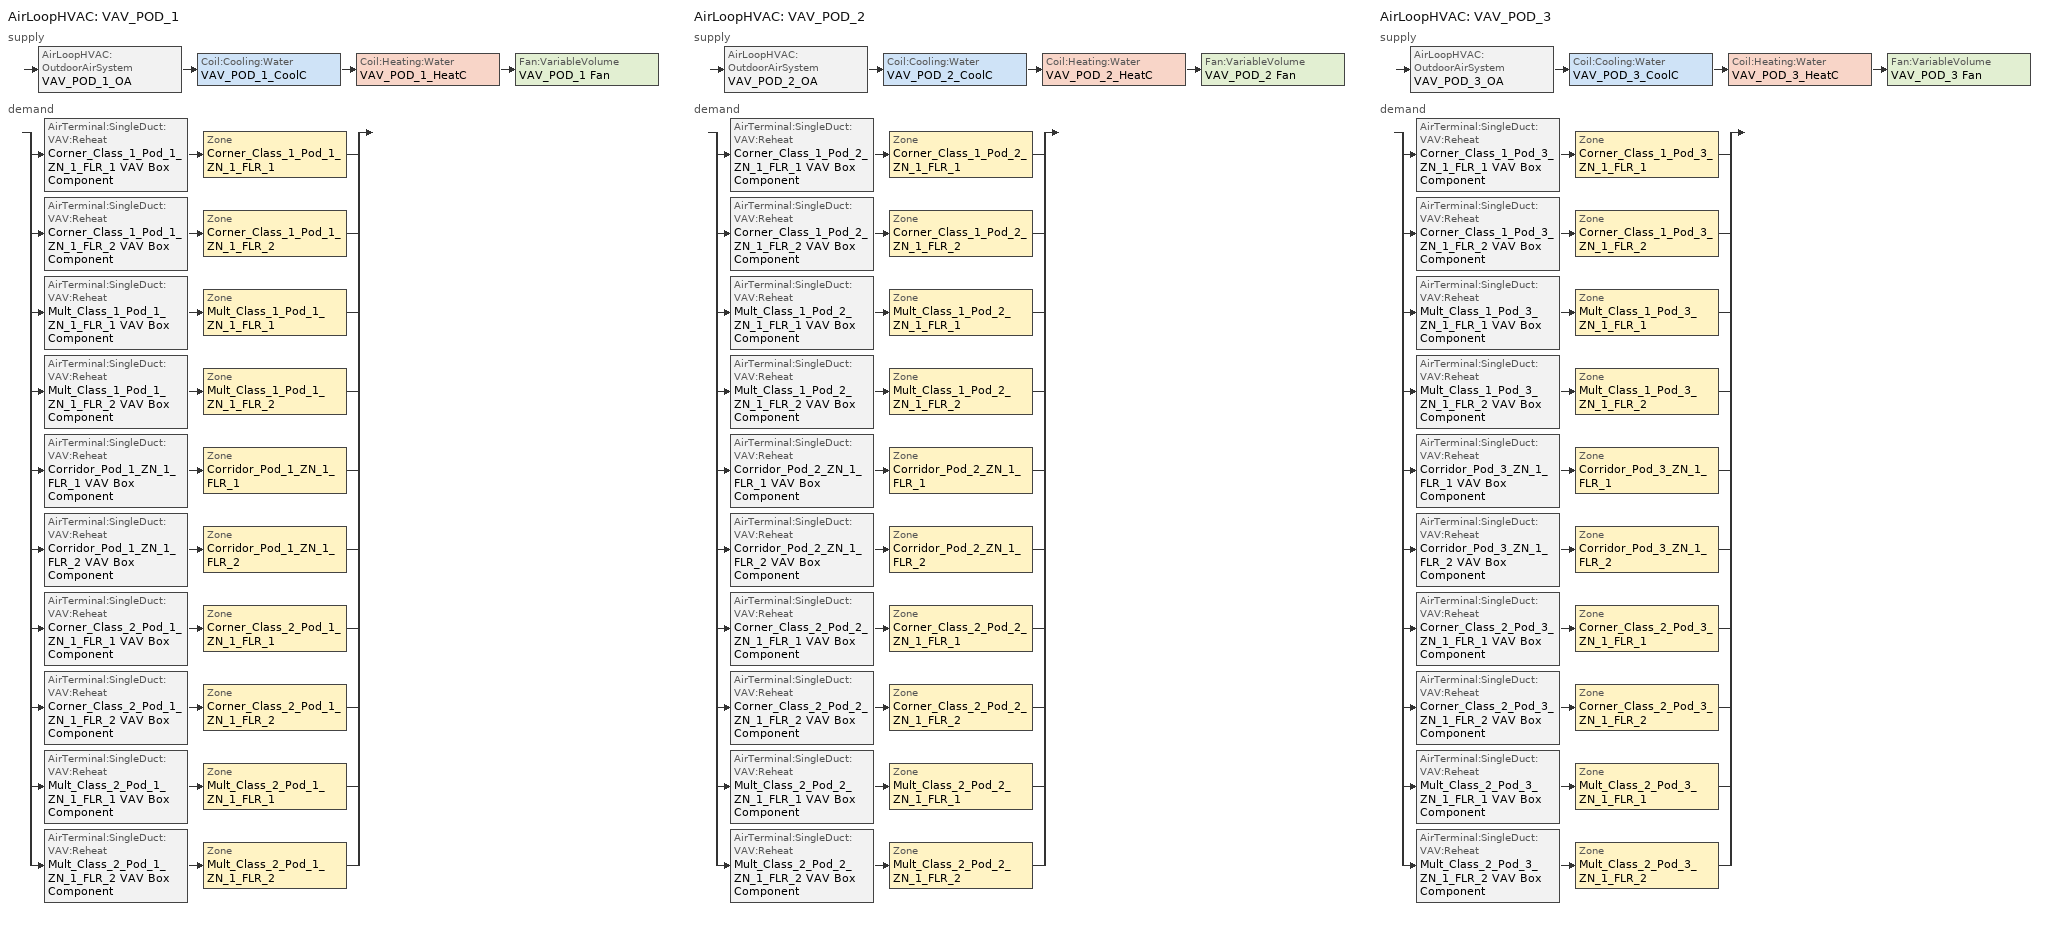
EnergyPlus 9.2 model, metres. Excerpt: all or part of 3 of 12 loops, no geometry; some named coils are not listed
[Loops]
AirLoopHVAC 'VAV_POD_1'
 supply: AirLoopHVAC:OutdoorAirSystem 'VAV_POD_1_OA' > Coil:Cooling:Water 'VAV_POD_1_CoolC' > Coil:Heating:Water 'VAV_POD_1_HeatC' > Fan:VariableVolume 'VAV_POD_1 Fan'
 demand: split
  | AirTerminal:SingleDuct:VAV:Reheat 'Corner_Class_1_Pod_1_ZN_1_FLR_1 VAV Box Component' > Zone 'Corner_Class_1_Pod_1_ZN_1_FLR_1'
  | AirTerminal:SingleDuct:VAV:Reheat 'Corner_Class_1_Pod_1_ZN_1_FLR_2 VAV Box Component' > Zone 'Corner_Class_1_Pod_1_ZN_1_FLR_2'
  | AirTerminal:SingleDuct:VAV:Reheat 'Mult_Class_1_Pod_1_ZN_1_FLR_1 VAV Box Component' > Zone 'Mult_Class_1_Pod_1_ZN_1_FLR_1'
  | AirTerminal:SingleDuct:VAV:Reheat 'Mult_Class_1_Pod_1_ZN_1_FLR_2 VAV Box Component' > Zone 'Mult_Class_1_Pod_1_ZN_1_FLR_2'
  | AirTerminal:SingleDuct:VAV:Reheat 'Corridor_Pod_1_ZN_1_FLR_1 VAV Box Component' > Zone 'Corridor_Pod_1_ZN_1_FLR_1'
  | AirTerminal:SingleDuct:VAV:Reheat 'Corridor_Pod_1_ZN_1_FLR_2 VAV Box Component' > Zone 'Corridor_Pod_1_ZN_1_FLR_2'
  | AirTerminal:SingleDuct:VAV:Reheat 'Corner_Class_2_Pod_1_ZN_1_FLR_1 VAV Box Component' > Zone 'Corner_Class_2_Pod_1_ZN_1_FLR_1'
  | AirTerminal:SingleDuct:VAV:Reheat 'Corner_Class_2_Pod_1_ZN_1_FLR_2 VAV Box Component' > Zone 'Corner_Class_2_Pod_1_ZN_1_FLR_2'
  | AirTerminal:SingleDuct:VAV:Reheat 'Mult_Class_2_Pod_1_ZN_1_FLR_1 VAV Box Component' > Zone 'Mult_Class_2_Pod_1_ZN_1_FLR_1'
  | AirTerminal:SingleDuct:VAV:Reheat 'Mult_Class_2_Pod_1_ZN_1_FLR_2 VAV Box Component' > Zone 'Mult_Class_2_Pod_1_ZN_1_FLR_2'
AirLoopHVAC 'VAV_POD_2'
 supply: AirLoopHVAC:OutdoorAirSystem 'VAV_POD_2_OA' > Coil:Cooling:Water 'VAV_POD_2_CoolC' > Coil:Heating:Water 'VAV_POD_2_HeatC' > Fan:VariableVolume 'VAV_POD_2 Fan'
 demand: split
  | AirTerminal:SingleDuct:VAV:Reheat 'Corner_Class_1_Pod_2_ZN_1_FLR_1 VAV Box Component' > Zone 'Corner_Class_1_Pod_2_ZN_1_FLR_1'
  | AirTerminal:SingleDuct:VAV:Reheat 'Corner_Class_1_Pod_2_ZN_1_FLR_2 VAV Box Component' > Zone 'Corner_Class_1_Pod_2_ZN_1_FLR_2'
  | AirTerminal:SingleDuct:VAV:Reheat 'Mult_Class_1_Pod_2_ZN_1_FLR_1 VAV Box Component' > Zone 'Mult_Class_1_Pod_2_ZN_1_FLR_1'
  | AirTerminal:SingleDuct:VAV:Reheat 'Mult_Class_1_Pod_2_ZN_1_FLR_2 VAV Box Component' > Zone 'Mult_Class_1_Pod_2_ZN_1_FLR_2'
  | AirTerminal:SingleDuct:VAV:Reheat 'Corridor_Pod_2_ZN_1_FLR_1 VAV Box Component' > Zone 'Corridor_Pod_2_ZN_1_FLR_1'
  | AirTerminal:SingleDuct:VAV:Reheat 'Corridor_Pod_2_ZN_1_FLR_2 VAV Box Component' > Zone 'Corridor_Pod_2_ZN_1_FLR_2'
  | AirTerminal:SingleDuct:VAV:Reheat 'Corner_Class_2_Pod_2_ZN_1_FLR_1 VAV Box Component' > Zone 'Corner_Class_2_Pod_2_ZN_1_FLR_1'
  | AirTerminal:SingleDuct:VAV:Reheat 'Corner_Class_2_Pod_2_ZN_1_FLR_2 VAV Box Component' > Zone 'Corner_Class_2_Pod_2_ZN_1_FLR_2'
  | AirTerminal:SingleDuct:VAV:Reheat 'Mult_Class_2_Pod_2_ZN_1_FLR_1 VAV Box Component' > Zone 'Mult_Class_2_Pod_2_ZN_1_FLR_1'
  | AirTerminal:SingleDuct:VAV:Reheat 'Mult_Class_2_Pod_2_ZN_1_FLR_2 VAV Box Component' > Zone 'Mult_Class_2_Pod_2_ZN_1_FLR_2'
AirLoopHVAC 'VAV_POD_3'
 supply: AirLoopHVAC:OutdoorAirSystem 'VAV_POD_3_OA' > Coil:Cooling:Water 'VAV_POD_3_CoolC' > Coil:Heating:Water 'VAV_POD_3_HeatC' > Fan:VariableVolume 'VAV_POD_3 Fan'
 demand: split
  | AirTerminal:SingleDuct:VAV:Reheat 'Corner_Class_1_Pod_3_ZN_1_FLR_1 VAV Box Component' > Zone 'Corner_Class_1_Pod_3_ZN_1_FLR_1'
  | AirTerminal:SingleDuct:VAV:Reheat 'Corner_Class_1_Pod_3_ZN_1_FLR_2 VAV Box Component' > Zone 'Corner_Class_1_Pod_3_ZN_1_FLR_2'
  | AirTerminal:SingleDuct:VAV:Reheat 'Mult_Class_1_Pod_3_ZN_1_FLR_1 VAV Box Component' > Zone 'Mult_Class_1_Pod_3_ZN_1_FLR_1'
  | AirTerminal:SingleDuct:VAV:Reheat 'Mult_Class_1_Pod_3_ZN_1_FLR_2 VAV Box Component' > Zone 'Mult_Class_1_Pod_3_ZN_1_FLR_2'
  | AirTerminal:SingleDuct:VAV:Reheat 'Corridor_Pod_3_ZN_1_FLR_1 VAV Box Component' > Zone 'Corridor_Pod_3_ZN_1_FLR_1'
  | AirTerminal:SingleDuct:VAV:Reheat 'Corridor_Pod_3_ZN_1_FLR_2 VAV Box Component' > Zone 'Corridor_Pod_3_ZN_1_FLR_2'
  | AirTerminal:SingleDuct:VAV:Reheat 'Corner_Class_2_Pod_3_ZN_1_FLR_1 VAV Box Component' > Zone 'Corner_Class_2_Pod_3_ZN_1_FLR_1'
  | AirTerminal:SingleDuct:VAV:Reheat 'Corner_Class_2_Pod_3_ZN_1_FLR_2 VAV Box Component' > Zone 'Corner_Class_2_Pod_3_ZN_1_FLR_2'
  | AirTerminal:SingleDuct:VAV:Reheat 'Mult_Class_2_Pod_3_ZN_1_FLR_1 VAV Box Component' > Zone 'Mult_Class_2_Pod_3_ZN_1_FLR_1'
  | AirTerminal:SingleDuct:VAV:Reheat 'Mult_Class_2_Pod_3_ZN_1_FLR_2 VAV Box Component' > Zone 'Mult_Class_2_Pod_3_ZN_1_FLR_2'
[DesignSpecification:OutdoorAir]
Name | Outdoor Air Method | Outdoor Air Flow per Zone Floor Area {m3/s-m2} | Outdoor Air Flow per Person {m3/s-person}
SZ DSOA Corner_Class_1_Pod_1_ZN_1_FLR_1; SZ DSOA Corner_Class_1_Pod_1_ZN_1_FLR_2; SZ DSOA Mult_Class_1_Pod_1_ZN_1_FLR_1; SZ DSOA Mult_Class_1_Pod_1_ZN_1_FLR_2; SZ DSOA Corner_Class_2_Pod_1_ZN_1_FLR_1; SZ DSOA Corner_Class_2_Pod_1_ZN_1_FLR_2; SZ DSOA Mult_Class_2_Pod_1_ZN_1_FLR_1; SZ DSOA Mult_Class_2_Pod_1_ZN_1_FLR_2; SZ DSOA Corner_Class_1_Pod_2_ZN_1_FLR_1; SZ DSOA Corner_Class_1_Pod_2_ZN_1_FLR_2; SZ DSOA Mult_Class_1_Pod_2_ZN_1_FLR_1; SZ DSOA Mult_Class_1_Pod_2_ZN_1_FLR_2; SZ DSOA Corner_Class_2_Pod_2_ZN_1_FLR_1; SZ DSOA Corner_Class_2_Pod_2_ZN_1_FLR_2; SZ DSOA Mult_Class_2_Pod_2_ZN_1_FLR_1; SZ DSOA Mult_Class_2_Pod_2_ZN_1_FLR_2; SZ DSOA Corner_Class_1_Pod_3_ZN_1_FLR_1; SZ DSOA Corner_Class_1_Pod_3_ZN_1_FLR_2; SZ DSOA Mult_Class_1_Pod_3_ZN_1_FLR_1; SZ DSOA Mult_Class_1_Pod_3_ZN_1_FLR_2; SZ DSOA Corner_Class_2_Pod_3_ZN_1_FLR_1; SZ DSOA Corner_Class_2_Pod_3_ZN_1_FLR_2; SZ DSOA Mult_Class_2_Pod_3_ZN_1_FLR_1; SZ DSOA Mult_Class_2_Pod_3_ZN_1_FLR_2 | Flow/Area | 0.00238745
SZ DSOA Corridor_Pod_1_ZN_1_FLR_1; SZ DSOA Corridor_Pod_1_ZN_1_FLR_2; SZ DSOA Corridor_Pod_2_ZN_1_FLR_1; SZ DSOA Corridor_Pod_2_ZN_1_FLR_2; SZ DSOA Corridor_Pod_3_ZN_1_FLR_1; SZ DSOA Corridor_Pod_3_ZN_1_FLR_2 | Flow/Area | 0.000304781
Design_Spec_OA_Classroom | Sum | 0.000609562 | 0.00471921
Design_Spec_OA_Corridor | Sum | 0.000304781 | 1e-08
[DesignSpecification:ZoneAirDistribution]
Design_Spec_ZAD_1: Zone Air Distribution Effectiveness in Cooling Mode=1; Zone Air Distribution Effectiveness in Heating Mode=1
[Sizing:Zone] Zone Cooling Design Supply Air Temperature Input Method=SupplyAirTemperature; Zone Cooling Design Supply Air Temperature {C}=12.8; Zone Heating Design Supply Air Temperature Input Method=SupplyAirTemperature; Zone Heating Design Supply Air Temperature {C}=40; Zone Cooling Design Supply Air Humidity Ratio {kgWater/kgDryAir}=0.007; Zone Heating Design Supply Air Humidity Ratio {kgWater/kgDryAir}=0.008; Zone Heating Sizing Factor=0; Zone Cooling Sizing Factor=0; Cooling Design Air Flow Method=DesignDay; Cooling Design Air Flow Rate {m3/s}=0; Cooling Minimum Air Flow {m3/s}=0; Cooling Minimum Air Flow Fraction=0; Heating Design Air Flow Method=DesignDay; Heating Design Air Flow Rate {m3/s}=0
Name | Design Specification Outdoor Air Object
Corner_Class_1_Pod_1_ZN_1_FLR_1 | SZ DSOA Corner_Class_1_Pod_1_ZN_1_FLR_1
Corner_Class_1_Pod_1_ZN_1_FLR_2 | SZ DSOA Corner_Class_1_Pod_1_ZN_1_FLR_2
Mult_Class_1_Pod_1_ZN_1_FLR_1 | SZ DSOA Mult_Class_1_Pod_1_ZN_1_FLR_1
Mult_Class_1_Pod_1_ZN_1_FLR_2 | SZ DSOA Mult_Class_1_Pod_1_ZN_1_FLR_2
Corridor_Pod_1_ZN_1_FLR_1 | SZ DSOA Corridor_Pod_1_ZN_1_FLR_1
Corridor_Pod_1_ZN_1_FLR_2 | SZ DSOA Corridor_Pod_1_ZN_1_FLR_2
Corner_Class_2_Pod_1_ZN_1_FLR_1 | SZ DSOA Corner_Class_2_Pod_1_ZN_1_FLR_1
Corner_Class_2_Pod_1_ZN_1_FLR_2 | SZ DSOA Corner_Class_2_Pod_1_ZN_1_FLR_2
Mult_Class_2_Pod_1_ZN_1_FLR_1 | SZ DSOA Mult_Class_2_Pod_1_ZN_1_FLR_1
Mult_Class_2_Pod_1_ZN_1_FLR_2 | SZ DSOA Mult_Class_2_Pod_1_ZN_1_FLR_2
Corner_Class_1_Pod_2_ZN_1_FLR_1 | SZ DSOA Corner_Class_1_Pod_2_ZN_1_FLR_1
Corner_Class_1_Pod_2_ZN_1_FLR_2 | SZ DSOA Corner_Class_1_Pod_2_ZN_1_FLR_2
Mult_Class_1_Pod_2_ZN_1_FLR_1 | SZ DSOA Mult_Class_1_Pod_2_ZN_1_FLR_1
Mult_Class_1_Pod_2_ZN_1_FLR_2 | SZ DSOA Mult_Class_1_Pod_2_ZN_1_FLR_2
Corridor_Pod_2_ZN_1_FLR_1 | SZ DSOA Corridor_Pod_2_ZN_1_FLR_1
Corridor_Pod_2_ZN_1_FLR_2 | SZ DSOA Corridor_Pod_2_ZN_1_FLR_2
Corner_Class_2_Pod_2_ZN_1_FLR_1 | SZ DSOA Corner_Class_2_Pod_2_ZN_1_FLR_1
Corner_Class_2_Pod_2_ZN_1_FLR_2 | SZ DSOA Corner_Class_2_Pod_2_ZN_1_FLR_2
Mult_Class_2_Pod_2_ZN_1_FLR_1 | SZ DSOA Mult_Class_2_Pod_2_ZN_1_FLR_1
Mult_Class_2_Pod_2_ZN_1_FLR_2 | SZ DSOA Mult_Class_2_Pod_2_ZN_1_FLR_2
Corner_Class_1_Pod_3_ZN_1_FLR_1 | SZ DSOA Corner_Class_1_Pod_3_ZN_1_FLR_1
Corner_Class_1_Pod_3_ZN_1_FLR_2 | SZ DSOA Corner_Class_1_Pod_3_ZN_1_FLR_2
Mult_Class_1_Pod_3_ZN_1_FLR_1 | SZ DSOA Mult_Class_1_Pod_3_ZN_1_FLR_1
Mult_Class_1_Pod_3_ZN_1_FLR_2 | SZ DSOA Mult_Class_1_Pod_3_ZN_1_FLR_2
Corridor_Pod_3_ZN_1_FLR_1 | SZ DSOA Corridor_Pod_3_ZN_1_FLR_1
Corridor_Pod_3_ZN_1_FLR_2 | SZ DSOA Corridor_Pod_3_ZN_1_FLR_2
Corner_Class_2_Pod_3_ZN_1_FLR_1 | SZ DSOA Corner_Class_2_Pod_3_ZN_1_FLR_1
Corner_Class_2_Pod_3_ZN_1_FLR_2 | SZ DSOA Corner_Class_2_Pod_3_ZN_1_FLR_2
Mult_Class_2_Pod_3_ZN_1_FLR_1 | SZ DSOA Mult_Class_2_Pod_3_ZN_1_FLR_1
Mult_Class_2_Pod_3_ZN_1_FLR_2 | SZ DSOA Mult_Class_2_Pod_3_ZN_1_FLR_2
[Sizing:System] Type of Load to Size On=Sensible; Central Heating Maximum System Air Flow Ratio=0.3; Preheat Design Temperature {C}=7; Preheat Design Humidity Ratio {kgWater/kgDryAir}=0.008; Precool Design Temperature {C}=12.8; Precool Design Humidity Ratio {kgWater/kgDryAir}=0.008; Central Cooling Design Supply Air Temperature {C}=12.8; Central Heating Design Supply Air Temperature {C}=12.8; Type of Zone Sum to Use=Coincident; 100% Outdoor Air in Cooling=No; 100% Outdoor Air in Heating=No; Central Cooling Design Supply Air Humidity Ratio {kgWater/kgDryAir}=0.007; Central Heating Design Supply Air Humidity Ratio {kgWater/kgDryAir}=0.008; Cooling Supply Air Flow Rate Method=DesignDay; Cooling Supply Air Flow Rate {m3/s}=0; Heating Supply Air Flow Rate Method=DesignDay; Heating Supply Air Flow Rate {m3/s}=0; System Outdoor Air Method=ZoneSum; Zone Maximum Outdoor Air Fraction=1; Cooling Design Capacity Method=CoolingDesignCapacity; Cooling Design Capacity {W}=autosize; Heating Design Capacity Method=HeatingDesignCapacity; Heating Design Capacity {W}=autosize; Central Cooling Capacity Control Method=OnOff
Name | Design Outdoor Air Flow Rate {m3/s}
VAV_POD_1 | 8.28963
VAV_POD_2 | 8.24508
VAV_POD_3 | 9.4929
[ZoneControl:Thermostat] Control Type Schedule=Dual Zone Control Type Sched
Name | Zone or ZoneList | Control 1
Corner_Class_1_Pod_1_ZN_1_FLR_1 Thermostat | Corner_Class_1_Pod_1_ZN_1_FLR_1 | Corner_Class_1_Pod_1_ZN_1_FLR_1 DualSPSched
Corner_Class_1_Pod_1_ZN_1_FLR_2 Thermostat | Corner_Class_1_Pod_1_ZN_1_FLR_2 | Corner_Class_1_Pod_1_ZN_1_FLR_2 DualSPSched
Mult_Class_1_Pod_1_ZN_1_FLR_1 Thermostat | Mult_Class_1_Pod_1_ZN_1_FLR_1 | Mult_Class_1_Pod_1_ZN_1_FLR_1 DualSPSched
Mult_Class_1_Pod_1_ZN_1_FLR_2 Thermostat | Mult_Class_1_Pod_1_ZN_1_FLR_2 | Mult_Class_1_Pod_1_ZN_1_FLR_2 DualSPSched
Corridor_Pod_1_ZN_1_FLR_1 Thermostat | Corridor_Pod_1_ZN_1_FLR_1 | Corridor_Pod_1_ZN_1_FLR_1 DualSPSched
Corridor_Pod_1_ZN_1_FLR_2 Thermostat | Corridor_Pod_1_ZN_1_FLR_2 | Corridor_Pod_1_ZN_1_FLR_2 DualSPSched
Corner_Class_2_Pod_1_ZN_1_FLR_1 Thermostat | Corner_Class_2_Pod_1_ZN_1_FLR_1 | Corner_Class_2_Pod_1_ZN_1_FLR_1 DualSPSched
Corner_Class_2_Pod_1_ZN_1_FLR_2 Thermostat | Corner_Class_2_Pod_1_ZN_1_FLR_2 | Corner_Class_2_Pod_1_ZN_1_FLR_2 DualSPSched
Mult_Class_2_Pod_1_ZN_1_FLR_1 Thermostat | Mult_Class_2_Pod_1_ZN_1_FLR_1 | Mult_Class_2_Pod_1_ZN_1_FLR_1 DualSPSched
Mult_Class_2_Pod_1_ZN_1_FLR_2 Thermostat | Mult_Class_2_Pod_1_ZN_1_FLR_2 | Mult_Class_2_Pod_1_ZN_1_FLR_2 DualSPSched
Corner_Class_1_Pod_2_ZN_1_FLR_1 Thermostat | Corner_Class_1_Pod_2_ZN_1_FLR_1 | Corner_Class_1_Pod_2_ZN_1_FLR_1 DualSPSched
Corner_Class_1_Pod_2_ZN_1_FLR_2 Thermostat | Corner_Class_1_Pod_2_ZN_1_FLR_2 | Corner_Class_1_Pod_2_ZN_1_FLR_2 DualSPSched
Mult_Class_1_Pod_2_ZN_1_FLR_1 Thermostat | Mult_Class_1_Pod_2_ZN_1_FLR_1 | Mult_Class_1_Pod_2_ZN_1_FLR_1 DualSPSched
Mult_Class_1_Pod_2_ZN_1_FLR_2 Thermostat | Mult_Class_1_Pod_2_ZN_1_FLR_2 | Mult_Class_1_Pod_2_ZN_1_FLR_2 DualSPSched
Corridor_Pod_2_ZN_1_FLR_1 Thermostat | Corridor_Pod_2_ZN_1_FLR_1 | Corridor_Pod_2_ZN_1_FLR_1 DualSPSched
Corridor_Pod_2_ZN_1_FLR_2 Thermostat | Corridor_Pod_2_ZN_1_FLR_2 | Corridor_Pod_2_ZN_1_FLR_2 DualSPSched
Corner_Class_2_Pod_2_ZN_1_FLR_1 Thermostat | Corner_Class_2_Pod_2_ZN_1_FLR_1 | Corner_Class_2_Pod_2_ZN_1_FLR_1 DualSPSched
Corner_Class_2_Pod_2_ZN_1_FLR_2 Thermostat | Corner_Class_2_Pod_2_ZN_1_FLR_2 | Corner_Class_2_Pod_2_ZN_1_FLR_2 DualSPSched
Mult_Class_2_Pod_2_ZN_1_FLR_1 Thermostat | Mult_Class_2_Pod_2_ZN_1_FLR_1 | Mult_Class_2_Pod_2_ZN_1_FLR_1 DualSPSched
Mult_Class_2_Pod_2_ZN_1_FLR_2 Thermostat | Mult_Class_2_Pod_2_ZN_1_FLR_2 | Mult_Class_2_Pod_2_ZN_1_FLR_2 DualSPSched
Corner_Class_1_Pod_3_ZN_1_FLR_1 Thermostat | Corner_Class_1_Pod_3_ZN_1_FLR_1 | Corner_Class_1_Pod_3_ZN_1_FLR_1 DualSPSched
Corner_Class_1_Pod_3_ZN_1_FLR_2 Thermostat | Corner_Class_1_Pod_3_ZN_1_FLR_2 | Corner_Class_1_Pod_3_ZN_1_FLR_2 DualSPSched
Mult_Class_1_Pod_3_ZN_1_FLR_1 Thermostat | Mult_Class_1_Pod_3_ZN_1_FLR_1 | Mult_Class_1_Pod_3_ZN_1_FLR_1 DualSPSched
Mult_Class_1_Pod_3_ZN_1_FLR_2 Thermostat | Mult_Class_1_Pod_3_ZN_1_FLR_2 | Mult_Class_1_Pod_3_ZN_1_FLR_2 DualSPSched
Corridor_Pod_3_ZN_1_FLR_1 Thermostat | Corridor_Pod_3_ZN_1_FLR_1 | Corridor_Pod_3_ZN_1_FLR_1 DualSPSched
Corridor_Pod_3_ZN_1_FLR_2 Thermostat | Corridor_Pod_3_ZN_1_FLR_2 | Corridor_Pod_3_ZN_1_FLR_2 DualSPSched
Corner_Class_2_Pod_3_ZN_1_FLR_1 Thermostat | Corner_Class_2_Pod_3_ZN_1_FLR_1 | Corner_Class_2_Pod_3_ZN_1_FLR_1 DualSPSched
Corner_Class_2_Pod_3_ZN_1_FLR_2 Thermostat | Corner_Class_2_Pod_3_ZN_1_FLR_2 | Corner_Class_2_Pod_3_ZN_1_FLR_2 DualSPSched
Mult_Class_2_Pod_3_ZN_1_FLR_1 Thermostat | Mult_Class_2_Pod_3_ZN_1_FLR_1 | Mult_Class_2_Pod_3_ZN_1_FLR_1 DualSPSched
Mult_Class_2_Pod_3_ZN_1_FLR_2 Thermostat | Mult_Class_2_Pod_3_ZN_1_FLR_2 | Mult_Class_2_Pod_3_ZN_1_FLR_2 DualSPSched
[ThermostatSetpoint:DualSetpoint] Heating Setpoint Temperature Schedule=HTGSETP_SCH_YES_OPTIMUM; Cooling Setpoint Temperature Schedule=CLGSETP_SCH_YES_OPTIMUM
Corner_Class_1_Pod_1_ZN_1_FLR_1 DualSPSched; Corner_Class_1_Pod_1_ZN_1_FLR_2 DualSPSched; Mult_Class_1_Pod_1_ZN_1_FLR_1 DualSPSched; Mult_Class_1_Pod_1_ZN_1_FLR_2 DualSPSched; Corridor_Pod_1_ZN_1_FLR_1 DualSPSched; Corridor_Pod_1_ZN_1_FLR_2 DualSPSched; Corner_Class_2_Pod_1_ZN_1_FLR_1 DualSPSched; Corner_Class_2_Pod_1_ZN_1_FLR_2 DualSPSched; Mult_Class_2_Pod_1_ZN_1_FLR_1 DualSPSched; Mult_Class_2_Pod_1_ZN_1_FLR_2 DualSPSched; Corner_Class_1_Pod_2_ZN_1_FLR_1 DualSPSched; Corner_Class_1_Pod_2_ZN_1_FLR_2 DualSPSched; Mult_Class_1_Pod_2_ZN_1_FLR_1 DualSPSched; Mult_Class_1_Pod_2_ZN_1_FLR_2 DualSPSched; Corridor_Pod_2_ZN_1_FLR_1 DualSPSched; Corridor_Pod_2_ZN_1_FLR_2 DualSPSched; Corner_Class_2_Pod_2_ZN_1_FLR_1 DualSPSched; Corner_Class_2_Pod_2_ZN_1_FLR_2 DualSPSched; Mult_Class_2_Pod_2_ZN_1_FLR_1 DualSPSched; Mult_Class_2_Pod_2_ZN_1_FLR_2 DualSPSched; Corner_Class_1_Pod_3_ZN_1_FLR_1 DualSPSched; Corner_Class_1_Pod_3_ZN_1_FLR_2 DualSPSched; Mult_Class_1_Pod_3_ZN_1_FLR_1 DualSPSched; Mult_Class_1_Pod_3_ZN_1_FLR_2 DualSPSched; Corridor_Pod_3_ZN_1_FLR_1 DualSPSched; Corridor_Pod_3_ZN_1_FLR_2 DualSPSched; Corner_Class_2_Pod_3_ZN_1_FLR_1 DualSPSched; Corner_Class_2_Pod_3_ZN_1_FLR_2 DualSPSched; Mult_Class_2_Pod_3_ZN_1_FLR_1 DualSPSched; Mult_Class_2_Pod_3_ZN_1_FLR_2 DualSPSched
[AirTerminal:SingleDuct:VAV:Reheat] Availability Schedule=ALWAYS_ON; Maximum Air Flow Rate {m3/s}=AUTOSIZE; Zone Minimum Air Flow Input Method=Constant; Maximum Hot Water or Steam Flow Rate {m3/s}=AUTOSIZE; Minimum Hot Water or Steam Flow Rate {m3/s}=0; Convergence Tolerance=0.001; Damper Heating Action=ReverseWithLimits; Maximum Flow Fraction During Reheat=0.5; Maximum Reheat Air Temperature {C}=40
Name | Constant Minimum Air Flow Fraction | Reheat Coil
Corner_Class_1_Pod_1_ZN_1_FLR_1 VAV Box Component | 0.7 | Corner_Class_1_Pod_1_ZN_1_FLR_1 VAV Box Reheat Coil
Corner_Class_1_Pod_1_ZN_1_FLR_2 VAV Box Component | 0.7 | Corner_Class_1_Pod_1_ZN_1_FLR_2 VAV Box Reheat Coil
Mult_Class_1_Pod_1_ZN_1_FLR_1 VAV Box Component | 0.950339 | Mult_Class_1_Pod_1_ZN_1_FLR_1 VAV Box Reheat Coil
Mult_Class_1_Pod_1_ZN_1_FLR_2 VAV Box Component | 0.7 | Mult_Class_1_Pod_1_ZN_1_FLR_2 VAV Box Reheat Coil
Corridor_Pod_1_ZN_1_FLR_1 VAV Box Component | 0.227868 | Corridor_Pod_1_ZN_1_FLR_1 VAV Box Reheat Coil
Corridor_Pod_1_ZN_1_FLR_2 VAV Box Component | 0.2 | Corridor_Pod_1_ZN_1_FLR_2 VAV Box Reheat Coil
Corner_Class_2_Pod_1_ZN_1_FLR_1 VAV Box Component | 0.7 | Corner_Class_2_Pod_1_ZN_1_FLR_1 VAV Box Reheat Coil
Corner_Class_2_Pod_1_ZN_1_FLR_2 VAV Box Component | 0.7 | Corner_Class_2_Pod_1_ZN_1_FLR_2 VAV Box Reheat Coil
Mult_Class_2_Pod_1_ZN_1_FLR_1 VAV Box Component | 1 | Mult_Class_2_Pod_1_ZN_1_FLR_1 VAV Box Reheat Coil
Mult_Class_2_Pod_1_ZN_1_FLR_2 VAV Box Component | 0.810322 | Mult_Class_2_Pod_1_ZN_1_FLR_2 VAV Box Reheat Coil
Corner_Class_1_Pod_2_ZN_1_FLR_1 VAV Box Component | 0.7 | Corner_Class_1_Pod_2_ZN_1_FLR_1 VAV Box Reheat Coil
Corner_Class_1_Pod_2_ZN_1_FLR_2 VAV Box Component | 0.7 | Corner_Class_1_Pod_2_ZN_1_FLR_2 VAV Box Reheat Coil
Mult_Class_1_Pod_2_ZN_1_FLR_1 VAV Box Component | 0.992315 | Mult_Class_1_Pod_2_ZN_1_FLR_1 VAV Box Reheat Coil
Mult_Class_1_Pod_2_ZN_1_FLR_2 VAV Box Component | 0.7 | Mult_Class_1_Pod_2_ZN_1_FLR_2 VAV Box Reheat Coil
Corridor_Pod_2_ZN_1_FLR_1 VAV Box Component | 0.229855 | Corridor_Pod_2_ZN_1_FLR_1 VAV Box Reheat Coil
Corridor_Pod_2_ZN_1_FLR_2 VAV Box Component | 0.2 | Corridor_Pod_2_ZN_1_FLR_2 VAV Box Reheat Coil
Corner_Class_2_Pod_2_ZN_1_FLR_1 VAV Box Component | 0.7 | Corner_Class_2_Pod_2_ZN_1_FLR_1 VAV Box Reheat Coil
Corner_Class_2_Pod_2_ZN_1_FLR_2 VAV Box Component | 0.7 | Corner_Class_2_Pod_2_ZN_1_FLR_2 VAV Box Reheat Coil
Mult_Class_2_Pod_2_ZN_1_FLR_1 VAV Box Component | 1 | Mult_Class_2_Pod_2_ZN_1_FLR_1 VAV Box Reheat Coil
Mult_Class_2_Pod_2_ZN_1_FLR_2 VAV Box Component | 0.808148 | Mult_Class_2_Pod_2_ZN_1_FLR_2 VAV Box Reheat Coil
Corner_Class_1_Pod_3_ZN_1_FLR_1 VAV Box Component | 0.7 | Corner_Class_1_Pod_3_ZN_1_FLR_1 VAV Box Reheat Coil
Corner_Class_1_Pod_3_ZN_1_FLR_2 VAV Box Component | 0.7 | Corner_Class_1_Pod_3_ZN_1_FLR_2 VAV Box Reheat Coil
Mult_Class_1_Pod_3_ZN_1_FLR_1 VAV Box Component | 0.982531 | Mult_Class_1_Pod_3_ZN_1_FLR_1 VAV Box Reheat Coil
Mult_Class_1_Pod_3_ZN_1_FLR_2 VAV Box Component | 0.7 | Mult_Class_1_Pod_3_ZN_1_FLR_2 VAV Box Reheat Coil
Corridor_Pod_3_ZN_1_FLR_1 VAV Box Component | 0.227294 | Corridor_Pod_3_ZN_1_FLR_1 VAV Box Reheat Coil
Corridor_Pod_3_ZN_1_FLR_2 VAV Box Component | 0.2 | Corridor_Pod_3_ZN_1_FLR_2 VAV Box Reheat Coil
Corner_Class_2_Pod_3_ZN_1_FLR_1 VAV Box Component | 0.7 | Corner_Class_2_Pod_3_ZN_1_FLR_1 VAV Box Reheat Coil
Corner_Class_2_Pod_3_ZN_1_FLR_2 VAV Box Component | 0.7 | Corner_Class_2_Pod_3_ZN_1_FLR_2 VAV Box Reheat Coil
Mult_Class_2_Pod_3_ZN_1_FLR_1 VAV Box Component | 1 | Mult_Class_2_Pod_3_ZN_1_FLR_1 VAV Box Reheat Coil
Mult_Class_2_Pod_3_ZN_1_FLR_2 VAV Box Component | 0.7 | Mult_Class_2_Pod_3_ZN_1_FLR_2 VAV Box Reheat Coil
[Zone equipment]
Corner_Class_1_Pod_1_ZN_1_FLR_1: Corner_Class_1_Pod_1_ZN_1_FLR_1 VAV Box Component
Corner_Class_1_Pod_1_ZN_1_FLR_2: Corner_Class_1_Pod_1_ZN_1_FLR_2 VAV Box Component
Mult_Class_1_Pod_1_ZN_1_FLR_1: Mult_Class_1_Pod_1_ZN_1_FLR_1 VAV Box Component
Mult_Class_1_Pod_1_ZN_1_FLR_2: Mult_Class_1_Pod_1_ZN_1_FLR_2 VAV Box Component
Corridor_Pod_1_ZN_1_FLR_1: Corridor_Pod_1_ZN_1_FLR_1 VAV Box Component
Corridor_Pod_1_ZN_1_FLR_2: Corridor_Pod_1_ZN_1_FLR_2 VAV Box Component
Corner_Class_2_Pod_1_ZN_1_FLR_1: Corner_Class_2_Pod_1_ZN_1_FLR_1 VAV Box Component
Corner_Class_2_Pod_1_ZN_1_FLR_2: Corner_Class_2_Pod_1_ZN_1_FLR_2 VAV Box Component
Mult_Class_2_Pod_1_ZN_1_FLR_1: Mult_Class_2_Pod_1_ZN_1_FLR_1 VAV Box Component
Mult_Class_2_Pod_1_ZN_1_FLR_2: Mult_Class_2_Pod_1_ZN_1_FLR_2 VAV Box Component
Corner_Class_1_Pod_2_ZN_1_FLR_1: Corner_Class_1_Pod_2_ZN_1_FLR_1 VAV Box Component
Corner_Class_1_Pod_2_ZN_1_FLR_2: Corner_Class_1_Pod_2_ZN_1_FLR_2 VAV Box Component
Mult_Class_1_Pod_2_ZN_1_FLR_1: Mult_Class_1_Pod_2_ZN_1_FLR_1 VAV Box Component
Mult_Class_1_Pod_2_ZN_1_FLR_2: Mult_Class_1_Pod_2_ZN_1_FLR_2 VAV Box Component
Corridor_Pod_2_ZN_1_FLR_1: Corridor_Pod_2_ZN_1_FLR_1 VAV Box Component
Corridor_Pod_2_ZN_1_FLR_2: Corridor_Pod_2_ZN_1_FLR_2 VAV Box Component
Corner_Class_2_Pod_2_ZN_1_FLR_1: Corner_Class_2_Pod_2_ZN_1_FLR_1 VAV Box Component
Corner_Class_2_Pod_2_ZN_1_FLR_2: Corner_Class_2_Pod_2_ZN_1_FLR_2 VAV Box Component
Mult_Class_2_Pod_2_ZN_1_FLR_1: Mult_Class_2_Pod_2_ZN_1_FLR_1 VAV Box Component
Mult_Class_2_Pod_2_ZN_1_FLR_2: Mult_Class_2_Pod_2_ZN_1_FLR_2 VAV Box Component
Corner_Class_1_Pod_3_ZN_1_FLR_1: Corner_Class_1_Pod_3_ZN_1_FLR_1 VAV Box Component
Corner_Class_1_Pod_3_ZN_1_FLR_2: Corner_Class_1_Pod_3_ZN_1_FLR_2 VAV Box Component
Mult_Class_1_Pod_3_ZN_1_FLR_1: Mult_Class_1_Pod_3_ZN_1_FLR_1 VAV Box Component
Mult_Class_1_Pod_3_ZN_1_FLR_2: Mult_Class_1_Pod_3_ZN_1_FLR_2 VAV Box Component
Corridor_Pod_3_ZN_1_FLR_1: Corridor_Pod_3_ZN_1_FLR_1 VAV Box Component
Corridor_Pod_3_ZN_1_FLR_2: Corridor_Pod_3_ZN_1_FLR_2 VAV Box Component
Corner_Class_2_Pod_3_ZN_1_FLR_1: Corner_Class_2_Pod_3_ZN_1_FLR_1 VAV Box Component
Corner_Class_2_Pod_3_ZN_1_FLR_2: Corner_Class_2_Pod_3_ZN_1_FLR_2 VAV Box Component
Mult_Class_2_Pod_3_ZN_1_FLR_1: Mult_Class_2_Pod_3_ZN_1_FLR_1 VAV Box Component
Mult_Class_2_Pod_3_ZN_1_FLR_2: Mult_Class_2_Pod_3_ZN_1_FLR_2 VAV Box Component
[Fan:VariableVolume] Availability Schedule=HVACOperationSchd; Pressure Rise {Pa}=1389.42; Maximum Flow Rate {m3/s}=AUTOSIZE; Fan Power Minimum Flow Rate Input Method=Fraction; Fan Power Minimum Flow Fraction=0.25; Motor In Airstream Fraction=1; Fan Power Coefficient 1=0.0408; Fan Power Coefficient 2=0.088; Fan Power Coefficient 3=-0.0729; Fan Power Coefficient 4=0.9437; Fan Power Coefficient 5=0
Name | Fan Total Efficiency | Motor Efficiency
VAV_POD_1 Fan; VAV_POD_2 Fan | 0.6084 | 0.936
VAV_POD_3 Fan | 0.61165 | 0.941
[Coil:Cooling:Water] Availability Schedule=ALWAYS_ON; Design Water Flow Rate {m3/s}=AUTOSIZE; Design Air Flow Rate {m3/s}=AUTOSIZE; Design Inlet Water Temperature {C}=AUTOSIZE; Design Inlet Air Temperature {C}=AUTOSIZE; Design Outlet Air Temperature {C}=AUTOSIZE; Design Inlet Air Humidity Ratio {kgWater/kgDryAir}=AUTOSIZE; Design Outlet Air Humidity Ratio {kgWater/kgDryAir}=AUTOSIZE; Type of Analysis=SimpleAnalysis; Heat Exchanger Configuration=CrossFlow
VAV_POD_1_CoolC; VAV_POD_2_CoolC; VAV_POD_3_CoolC
[Coil:Heating:Water] Availability Schedule=ALWAYS_ON; U-Factor Times Area Value {W/K}=AUTOSIZE; Maximum Water Flow Rate {m3/s}=AUTOSIZE; Performance Input Method=UFactorTimesAreaAndDesignWaterFlowRate; Rated Capacity {W}=AUTOSIZE; Rated Inlet Water Temperature {C}=82.2; Rated Inlet Air Temperature {C}=12.8; Rated Outlet Water Temperature {C}=71.1; Rated Outlet Air Temperature {C}=40
VAV_POD_1_HeatC; VAV_POD_2_HeatC; VAV_POD_3_HeatC
[Controller:WaterCoil] Control Variable=Temperature; Actuator Variable=Flow; Maximum Actuated Flow {m3/s}=AUTOSIZE; Minimum Actuated Flow {m3/s}=0
Name | Action | Controller Convergence Tolerance {deltaC}
VAV_POD_1_CoolC_Controller; VAV_POD_2_CoolC_Controller; VAV_POD_3_CoolC_Controller | Reverse
VAV_POD_1_HeatC_Controller; VAV_POD_2_HeatC_Controller; VAV_POD_3_HeatC_Controller | Normal | 0.0001
[Controller:OutdoorAir] Minimum Outdoor Air Flow Rate {m3/s}=0; Maximum Outdoor Air Flow Rate {m3/s}=AUTOSIZE; Economizer Control Type=DifferentialDryBulb; Economizer Control Action Type=ModulateFlow; Minimum Limit Type=FixedMinimum; Minimum Outdoor Air Schedule=MinOA_MotorizedDamper_Sched
Name | Mechanical Ventilation Controller
VAV_POD_1_OA_Controller | VAV_POD_1_MultiZone
VAV_POD_2_OA_Controller | VAV_POD_2_MultiZone
VAV_POD_3_OA_Controller | VAV_POD_3_MultiZone
[Controller:MechanicalVentilation] Availability Schedule=MinOA_MotorizedDamper_Sched; Demand Controlled Ventilation=Yes; System Outdoor Air Method=VentilationRateProcedure; Design Specification Outdoor Air Object Name 1=Design_Spec_OA_Classroom; Design Specification Zone Air Distribution Object Name 1=Design_Spec_ZAD_1; Design Specification Outdoor Air Object Name 2=Design_Spec_OA_Classroom; Design Specification Zone Air Distribution Object Name 2=Design_Spec_ZAD_1; Design Specification Outdoor Air Object Name 3=Design_Spec_OA_Classroom; Design Specification Zone Air Distribution Object Name 3=Design_Spec_ZAD_1; Design Specification Outdoor Air Object Name 4=Design_Spec_OA_Classroom; Design Specification Zone Air Distribution Object Name 4=Design_Spec_ZAD_1; Design Specification Outdoor Air Object Name 5=Design_Spec_OA_Corridor; Design Specification Zone Air Distribution Object Name 5=Design_Spec_ZAD_1; Design Specification Outdoor Air Object Name 6=Design_Spec_OA_Corridor; Design Specification Zone Air Distribution Object Name 6=Design_Spec_ZAD_1; Design Specification Outdoor Air Object Name 7=Design_Spec_OA_Classroom; Design Specification Zone Air Distribution Object Name 7=Design_Spec_ZAD_1; Design Specification Outdoor Air Object Name 8=Design_Spec_OA_Classroom; Design Specification Zone Air Distribution Object Name 8=Design_Spec_ZAD_1; Design Specification Outdoor Air Object Name 9=Design_Spec_OA_Classroom; Design Specification Zone Air Distribution Object Name 9=Design_Spec_ZAD_1; Design Specification Outdoor Air Object Name 10=Design_Spec_OA_Classroom; Design Specification Zone Air Distribution Object Name 10=Design_Spec_ZAD_1
Name | Zone 1 | Zone 2 | Zone 3 | Zone 4 | Zone 5 | Zone 6 | Zone 7 | Zone 8 | Zone 9 | Zone 10
VAV_POD_1_MultiZone | Corner_Class_1_Pod_1_ZN_1_FLR_1 | Corner_Class_1_Pod_1_ZN_1_FLR_2 | Mult_Class_1_Pod_1_ZN_1_FLR_1 | Mult_Class_1_Pod_1_ZN_1_FLR_2 | Corridor_Pod_1_ZN_1_FLR_1 | Corridor_Pod_1_ZN_1_FLR_2 | Corner_Class_2_Pod_1_ZN_1_FLR_1 | Corner_Class_2_Pod_1_ZN_1_FLR_2 | Mult_Class_2_Pod_1_ZN_1_FLR_1 | Mult_Class_2_Pod_1_ZN_1_FLR_2
VAV_POD_2_MultiZone | Corner_Class_1_Pod_2_ZN_1_FLR_1 | Corner_Class_1_Pod_2_ZN_1_FLR_2 | Mult_Class_1_Pod_2_ZN_1_FLR_1 | Mult_Class_1_Pod_2_ZN_1_FLR_2 | Corridor_Pod_2_ZN_1_FLR_1 | Corridor_Pod_2_ZN_1_FLR_2 | Corner_Class_2_Pod_2_ZN_1_FLR_1 | Corner_Class_2_Pod_2_ZN_1_FLR_2 | Mult_Class_2_Pod_2_ZN_1_FLR_1 | Mult_Class_2_Pod_2_ZN_1_FLR_2
VAV_POD_3_MultiZone | Corner_Class_1_Pod_3_ZN_1_FLR_1 | Corner_Class_1_Pod_3_ZN_1_FLR_2 | Mult_Class_1_Pod_3_ZN_1_FLR_1 | Mult_Class_1_Pod_3_ZN_1_FLR_2 | Corridor_Pod_3_ZN_1_FLR_1 | Corridor_Pod_3_ZN_1_FLR_2 | Corner_Class_2_Pod_3_ZN_1_FLR_1 | Corner_Class_2_Pod_3_ZN_1_FLR_2 | Mult_Class_2_Pod_3_ZN_1_FLR_1 | Mult_Class_2_Pod_3_ZN_1_FLR_2
[AirLoopHVAC] Design Supply Air Flow Rate {m3/s}=AUTOSIZE
VAV_POD_1; VAV_POD_2; VAV_POD_3
[EnergyManagementSystem:Sensor]
Name | Output:Variable or Output:Meter Index Key | Output:Variable or Output:Meter
cCL1_Pod_1_ZN_1_FLR_1_LSr | Corner_Class_1_Pod_1_ZN_1_FLR_1 | Zone Lights Electric Power
cCL1_Pod_1_ZN_1_FLR_1_OSr; cPOD1_ZN_1_FLR_1_OSr; cPOD2_ZN_1_FLR_1_OSr; cPOD3_ZN_1_FLR_1_OSr; Main_Corridor_ZN_1_FLR_1_OSr; Lobby_ZN_1_FLR_1_OSr; Mech_ZN_1_FLR_1_OSr; BATHROOMS_ZN_1_FLR_1_OSr | Corner_Class_1_Pod_1_ZN_1_FLR_1 | People Occupant Count
mCl1_Pod_1_ZN_1_FLR_1_LSr | Mult_Class_1_Pod_1_ZN_1_FLR_1 | Zone Lights Electric Power
mCl1_Pod_1_ZN_1_FLR_1_OSr | Mult_Class_1_Pod_1_ZN_1_FLR_1 | People Occupant Count
cPOD1_ZN_1_FLR_1_LSr | Corridor_Pod_1_ZN_1_FLR_1 | Zone Lights Electric Power
cCL2_Pod_1_ZN_1_FLR_1_LSr | Corner_Class_2_Pod_1_ZN_1_FLR_1 | Zone Lights Electric Power
cCL2_Pod_1_ZN_1_FLR_1_OSr | Corner_Class_2_Pod_1_ZN_1_FLR_1 | People Occupant Count
mCl2_Pod_1_ZN_1_FLR_1_LSr | Mult_Class_2_Pod_1_ZN_1_FLR_1 | Zone Lights Electric Power
mCl2_Pod_1_ZN_1_FLR_1_OSr | Mult_Class_2_Pod_1_ZN_1_FLR_1 | People Occupant Count
cCL1_Pod_2_ZN_1_FLR_1_LSr | Corner_Class_1_Pod_2_ZN_1_FLR_1 | Zone Lights Electric Power
cCL1_Pod_2_ZN_1_FLR_1_OSr | Corner_Class_1_Pod_2_ZN_1_FLR_1 | People Occupant Count
mCl1_Pod_2_ZN_1_FLR_1_LSr | Mult_Class_1_Pod_2_ZN_1_FLR_1 | Zone Lights Electric Power
mCl1_Pod_2_ZN_1_FLR_1_OSr | Mult_Class_1_Pod_2_ZN_1_FLR_1 | People Occupant Count
cPOD2_ZN_1_FLR_1_LSr | Corridor_Pod_2_ZN_1_FLR_1 | Zone Lights Electric Power
cCL2_Pod_2_ZN_1_FLR_1_LSr | Corner_Class_2_Pod_2_ZN_1_FLR_1 | Zone Lights Electric Power
cCL2_Pod_2_ZN_1_FLR_1_OSr | Corner_Class_2_Pod_2_ZN_1_FLR_1 | People Occupant Count
mCl2_Pod_2_ZN_1_FLR_1_LSr | Mult_Class_2_Pod_2_ZN_1_FLR_1 | Zone Lights Electric Power
mCl2_Pod_2_ZN_1_FLR_1_OSr | Mult_Class_2_Pod_2_ZN_1_FLR_1 | People Occupant Count
cCL1_Pod_3_ZN_1_FLR_1_LSr | Corner_Class_1_Pod_3_ZN_1_FLR_1 | Zone Lights Electric Power
cCL1_Pod_3_ZN_1_FLR_1_OSr | Corner_Class_1_Pod_3_ZN_1_FLR_1 | People Occupant Count
mCl1_Pod_3_ZN_1_FLR_1_LSr | Mult_Class_1_Pod_3_ZN_1_FLR_1 | Zone Lights Electric Power
mCl1_Pod_3_ZN_1_FLR_1_OSr | Mult_Class_1_Pod_3_ZN_1_FLR_1 | People Occupant Count
cPOD3_ZN_1_FLR_1_LSr | Corridor_Pod_3_ZN_1_FLR_1 | Zone Lights Electric Power
cCL2_Pod_3_ZN_1_FLR_1_LSr | Corner_Class_2_Pod_3_ZN_1_FLR_1 | Zone Lights Electric Power
cCL2_Pod_3_ZN_1_FLR_1_OSr | Corner_Class_2_Pod_3_ZN_1_FLR_1 | People Occupant Count
mCl2_Pod_3_ZN_1_FLR_1_LSr | Mult_Class_2_Pod_3_ZN_1_FLR_1 | Zone Lights Electric Power
mCl2_Pod_3_ZN_1_FLR_1_OSr | Mult_Class_2_Pod_3_ZN_1_FLR_1 | People Occupant Count
cCL1_Pod_1_ZN_1_FLR_2_LSr | Corner_Class_1_Pod_1_ZN_1_FLR_2 | Zone Lights Electric Power
cCL1_Pod_1_ZN_1_FLR_2_OSr; cPOD1_ZN_1_FLR_2_OSr; cPOD2_ZN_1_FLR_2_OSr; cPOD3_ZN_1_FLR_2_OSr; Main_Corridor_ZN_1_FLR_2_OSr; Lobby_ZN_1_FLR_2_OSr; Mech_ZN_1_FLR_2_OSr; BATHROOMS_ZN_1_FLR_2_OSr | Corner_Class_1_Pod_1_ZN_1_FLR_2 | People Occupant Count
mCl1_Pod_1_ZN_1_FLR_2_LSr | Mult_Class_1_Pod_1_ZN_1_FLR_2 | Zone Lights Electric Power
mCl1_Pod_1_ZN_1_FLR_2_OSr | Mult_Class_1_Pod_1_ZN_1_FLR_2 | People Occupant Count
cPOD1_ZN_1_FLR_2_LSr | Corridor_Pod_1_ZN_1_FLR_2 | Zone Lights Electric Power
cCL2_Pod_1_ZN_1_FLR_2_LSr | Corner_Class_2_Pod_1_ZN_1_FLR_2 | Zone Lights Electric Power
cCL2_Pod_1_ZN_1_FLR_2_OSr | Corner_Class_2_Pod_1_ZN_1_FLR_2 | People Occupant Count
mCl2_Pod_1_ZN_1_FLR_2_LSr | Mult_Class_2_Pod_1_ZN_1_FLR_2 | Zone Lights Electric Power
mCl2_Pod_1_ZN_1_FLR_2_OSr | Mult_Class_2_Pod_1_ZN_1_FLR_2 | People Occupant Count
cCL1_Pod_2_ZN_1_FLR_2_LSr | Corner_Class_1_Pod_2_ZN_1_FLR_2 | Zone Lights Electric Power
cCL1_Pod_2_ZN_1_FLR_2_OSr | Corner_Class_1_Pod_2_ZN_1_FLR_2 | People Occupant Count
mCl1_Pod_2_ZN_1_FLR_2_LSr | Mult_Class_1_Pod_2_ZN_1_FLR_2 | Zone Lights Electric Power
mCl1_Pod_2_ZN_1_FLR_2_OSr | Mult_Class_1_Pod_2_ZN_1_FLR_2 | People Occupant Count
cPOD2_ZN_1_FLR_2_LSr | Corridor_Pod_2_ZN_1_FLR_2 | Zone Lights Electric Power
cCL2_Pod_2_ZN_1_FLR_2_LSr | Corner_Class_2_Pod_2_ZN_1_FLR_2 | Zone Lights Electric Power
cCL2_Pod_2_ZN_1_FLR_2_OSr | Corner_Class_2_Pod_2_ZN_1_FLR_2 | People Occupant Count
mCl2_Pod_2_ZN_1_FLR_2_LSr | Mult_Class_2_Pod_2_ZN_1_FLR_2 | Zone Lights Electric Power
mCl2_Pod_2_ZN_1_FLR_2_OSr | Mult_Class_2_Pod_2_ZN_1_FLR_2 | People Occupant Count
cCL1_Pod_3_ZN_1_FLR_2_LSr | Corner_Class_1_Pod_3_ZN_1_FLR_2 | Zone Lights Electric Power
cCL1_Pod_3_ZN_1_FLR_2_OSr | Corner_Class_1_Pod_3_ZN_1_FLR_2 | People Occupant Count
mCl1_Pod_3_ZN_1_FLR_2_LSr | Mult_Class_1_Pod_3_ZN_1_FLR_2 | Zone Lights Electric Power
mCl1_Pod_3_ZN_1_FLR_2_OSr | Mult_Class_1_Pod_3_ZN_1_FLR_2 | People Occupant Count
cPOD3_ZN_1_FLR_2_LSr | Corridor_Pod_3_ZN_1_FLR_2 | Zone Lights Electric Power
cCL2_Pod_3_ZN_1_FLR_2_LSr | Corner_Class_2_Pod_3_ZN_1_FLR_2 | Zone Lights Electric Power
cCL2_Pod_3_ZN_1_FLR_2_OSr | Corner_Class_2_Pod_3_ZN_1_FLR_2 | People Occupant Count
mCl2_Pod_3_ZN_1_FLR_2_LSr | Mult_Class_2_Pod_3_ZN_1_FLR_2 | Zone Lights Electric Power
mCl2_Pod_3_ZN_1_FLR_2_OSr | Mult_Class_2_Pod_3_ZN_1_FLR_2 | People Occupant Count
[EnergyManagementSystem:Program]
PSZ2_6_Fan_Control: IF PSZ2_6_Number_of_Stages == 1; Return; ENDIF; IF PSZ2_6_HeatingRTF > 0; SET PSZ2_6_Heating = PSZ2_6_HeatingRTF; SET PSZ2_6_Ven = 1 - PSZ2_6_HeatingRTF; SET PSZ2_6_Eco = 0; SET PSZ2_6_Stage1 = 0; SET PSZ2_6_Stage2 = 0; ELSE; SET PSZ2_6_Heating = 0; SET PSZ2_6_EcoSpeed = PSZ2_6_VenSpeed; IF PSZ2_6_SpeedRatio == 0; IF PSZ2_6_RTF > 0; SET PSZ2_6_Stage1 = PSZ2_6_RTF; SET PSZ2_6_Stage2 = 0; SET PSZ2_6_Ven = 1-PSZ2_6_RTF; SET PSZ2_6_Eco = 0; IF PSZ2_6_OAFlowMass > (PSZ2_6_OADesignMass * PSZ2_6_OASch); SET PSZ2_6_Stage1Speed = 1.0; ENDIF; ELSE; SET PSZ2_6_Stage1 = 0; SET PSZ2_6_Stage2 = 0; IF PSZ2_6_OAFlowMass > (PSZ2_6_OADesignMass * PSZ2_6_OASch); SET PSZ2_6_Eco = 1.0; SET PSZ2_6_Ven = 0; SET PSZ2_6_Exp_DAT = PSZ2_6_DAT_Rqd - (1-PSZ2_6_VenSpeed) * AUX_GYM_ZN_1_FLR_1_Temp; SET PSZ2_6_Exp_DAT = PSZ2_6_Exp_DAT/PSZ2_6_VenSpeed; IF OAT_F > PSZ2_6_Exp_DAT; SET PSZ2_6_EcoSpeed = PSZ2_6_Stage2Speed; ENDIF; ELSE; SET PSZ2_6_Eco = 0; SET PSZ2_6_Ven = 1.0; ENDIF; ENDIF; ELSE; SET PSZ2_6_Stage1 = 1- PSZ2_6_SpeedRatio; SET PSZ2_6_Stage2 = PSZ2_6_SpeedRatio; SET PSZ2_6_Ven = 0; SET PSZ2_6_Eco = 0; IF PSZ2_6_OAFlowMass > (PSZ2_6_OADesignMass * PSZ2_6_OASch); SET PSZ2_6_Stage1Speed = 1.0; ENDIF; ENDIF; ENDIF; SET PSZ2_6_FPR = PSZ2_6_Ven * (PSZ2_6_VenSpeed ^ PSZ2_6_FanPwrExponent); SET PSZ2_6_FPR = PSZ2_6_FPR + PSZ2_6_Eco * (PSZ2_6_EcoSpeed ^ PSZ2_6_FanPwrExponent); SET PSZ2_6_FPR_1 = PSZ2_6_Stage1 * (PSZ2_6_Stage1Speed ^ PSZ2_6_FanPwrExponent); SET PSZ2_6_FPR = PSZ2_6_FPR + PSZ2_6_FPR_1; SET PSZ2_6_FPR_2 = PSZ2_6_Stage2 * (PSZ2_6_Stage2Speed ^ PSZ2_6_FanPwrExponent); SET PSZ2_6_FPR = PSZ2_6_FPR + PSZ2_6_FPR_2; SET PSZ2_6_FPR_3 = PSZ2_6_Heating * (PSZ2_6_HeatSpeed ^ PSZ2_6_FanPwrExponent); SET PSZ2_6_FanPwrRatio = PSZ2_6_FPR +  PSZ2_6_FPR_3; SET PSZ2_6_Fan_Pressure = PSZ2_6_Fan_DesignPressure * PSZ2_6_FanPwrRatio
PSZ5_9_Set_Number_of_Stages: SET PSZ5_9_Number_of_Stages =  2
[EnergyManagementSystem:InternalVariable] Internal Data Type=Zone Floor Area
Name | Internal Data Index Key
cCL1_Pod_1_ZN_1_FLR_1_Area | Corner_Class_1_Pod_1_ZN_1_FLR_1
mCl1_Pod_1_ZN_1_FLR_1_Area | Mult_Class_1_Pod_1_ZN_1_FLR_1
cPOD1_ZN_1_FLR_1_Area | Corridor_Pod_1_ZN_1_FLR_1
cCL2_Pod_1_ZN_1_FLR_1_Area | Corner_Class_2_Pod_1_ZN_1_FLR_1
mCl2_Pod_1_ZN_1_FLR_1_Area | Mult_Class_2_Pod_1_ZN_1_FLR_1
cCL1_Pod_2_ZN_1_FLR_1_Area | Corner_Class_1_Pod_2_ZN_1_FLR_1
mCl1_Pod_2_ZN_1_FLR_1_Area | Mult_Class_1_Pod_2_ZN_1_FLR_1
cPOD2_ZN_1_FLR_1_Area | Corridor_Pod_2_ZN_1_FLR_1
cCL2_Pod_2_ZN_1_FLR_1_Area | Corner_Class_2_Pod_2_ZN_1_FLR_1
mCl2_Pod_2_ZN_1_FLR_1_Area | Mult_Class_2_Pod_2_ZN_1_FLR_1
cCL1_Pod_3_ZN_1_FLR_1_Area | Corner_Class_1_Pod_3_ZN_1_FLR_1
mCl1_Pod_3_ZN_1_FLR_1_Area | Mult_Class_1_Pod_3_ZN_1_FLR_1
cPOD3_ZN_1_FLR_1_Area | Corridor_Pod_3_ZN_1_FLR_1
cCL2_Pod_3_ZN_1_FLR_1_Area | Corner_Class_2_Pod_3_ZN_1_FLR_1
mCl2_Pod_3_ZN_1_FLR_1_Area | Mult_Class_2_Pod_3_ZN_1_FLR_1
cCL1_Pod_1_ZN_1_FLR_2_Area | Corner_Class_1_Pod_1_ZN_1_FLR_2
mCl1_Pod_1_ZN_1_FLR_2_Area | Mult_Class_1_Pod_1_ZN_1_FLR_2
cPOD1_ZN_1_FLR_2_Area | Corridor_Pod_1_ZN_1_FLR_2
cCL2_Pod_1_ZN_1_FLR_2_Area | Corner_Class_2_Pod_1_ZN_1_FLR_2
mCl2_Pod_1_ZN_1_FLR_2_Area | Mult_Class_2_Pod_1_ZN_1_FLR_2
cCL1_Pod_2_ZN_1_FLR_2_Area | Corner_Class_1_Pod_2_ZN_1_FLR_2
mCl1_Pod_2_ZN_1_FLR_2_Area | Mult_Class_1_Pod_2_ZN_1_FLR_2
cPOD2_ZN_1_FLR_2_Area | Corridor_Pod_2_ZN_1_FLR_2
cCL2_Pod_2_ZN_1_FLR_2_Area | Corner_Class_2_Pod_2_ZN_1_FLR_2
mCl2_Pod_2_ZN_1_FLR_2_Area | Mult_Class_2_Pod_2_ZN_1_FLR_2
cCL1_Pod_3_ZN_1_FLR_2_Area | Corner_Class_1_Pod_3_ZN_1_FLR_2
mCl1_Pod_3_ZN_1_FLR_2_Area | Mult_Class_1_Pod_3_ZN_1_FLR_2
cPOD3_ZN_1_FLR_2_Area | Corridor_Pod_3_ZN_1_FLR_2
cCL2_Pod_3_ZN_1_FLR_2_Area | Corner_Class_2_Pod_3_ZN_1_FLR_2
mCl2_Pod_3_ZN_1_FLR_2_Area | Mult_Class_2_Pod_3_ZN_1_FLR_2
[SetpointManager:OutdoorAirReset] Control Variable=Temperature; Setpoint at Outdoor Low Temperature {C}=15.6; Outdoor Low Temperature {C}=10; Setpoint at Outdoor High Temperature {C}=12.8; Outdoor High Temperature {C}=21.1
Name | Setpoint Node or NodeList
VAV_POD_1 SAT setpoint | VAV_POD_1 Supply Equipment Outlet Node
VAV_POD_2 SAT setpoint | VAV_POD_2 Supply Equipment Outlet Node
VAV_POD_3 SAT setpoint | VAV_POD_3 Supply Equipment Outlet Node
[SetpointManager:MixedAir] Control Variable=Temperature
Name | Setpoint Node or NodeList
VAV_POD_1_CoolC SAT Manager | VAV_POD_1_CoolC-VAV_POD_1_HeatCNode
VAV_POD_1_HeatC SAT Manager | VAV_POD_1_HeatC-VAV_POD_1 FanNode
VAV_POD_1_OAMixed Air Temp Manager | VAV_POD_1_OA-VAV_POD_1_CoolCNode
VAV_POD_2_CoolC SAT Manager | VAV_POD_2_CoolC-VAV_POD_2_HeatCNode
VAV_POD_2_HeatC SAT Manager | VAV_POD_2_HeatC-VAV_POD_2 FanNode
VAV_POD_2_OAMixed Air Temp Manager | VAV_POD_2_OA-VAV_POD_2_CoolCNode
VAV_POD_3_CoolC SAT Manager | VAV_POD_3_CoolC-VAV_POD_3_HeatCNode
VAV_POD_3_HeatC SAT Manager | VAV_POD_3_HeatC-VAV_POD_3 FanNode
VAV_POD_3_OAMixed Air Temp Manager | VAV_POD_3_OA-VAV_POD_3_CoolCNode
[Schedule:Compact]
ALWAYS_ON: Through: 12/31, For: AllDays, Until: 24:00, 1
Dual Zone Control Type Sched: Through: 12/31, For: AllDays, Until: 24:00, 4
HVACOperationSchd: Through: 12/31, For: Weekdays SummerDesignDay WinterDesignDay, Until: 07:00, 0, Until: 21:00, 1, Until: 24:00, 0, For: WeekEnds Holidays AllOtherDays, Until: 24:00, 0
HTGSETP_SCH_YES_OPTIMUM: Through: 12/31, For: SummerDesignDay, Until: 24:00, 15.6, For: WinterDesignDay, Until: 24:00, 21, For: Weekdays, Until: 06:00, 15.6, Until: 07:00, 17.8, Until: 08:00, 20, Until: 21:00, 21, Until: 24:00, 15.6, For: WeekEnds Holidays AllOtherDays, Until: 24:00, 15.6
CLGSETP_SCH_YES_OPTIMUM: Through: 12/31, For: SummerDesignDay, Until: 24:00, 24, For: WinterDesignDay, Until: 24:00, 29.44, For: Weekdays, Until: 06:00, 29.44, Until: 07:00, 27.8, Until: 08:00, 25.6, Until: 21:00, 24, Until: 24:00, 29.44, For: WeekEnds Holidays AllOtherDays, Until: 24:00, 29.44
MinOA_MotorizedDamper_Sched: Through: 12/31, For: Weekdays SummerDesignDay WinterDesignDay, Until: 08:00, 0, Until: 21:00, 1, Until: 24:00, 0, For: WeekEnds Holidays AllOtherDays, Until: 24:00, 0
